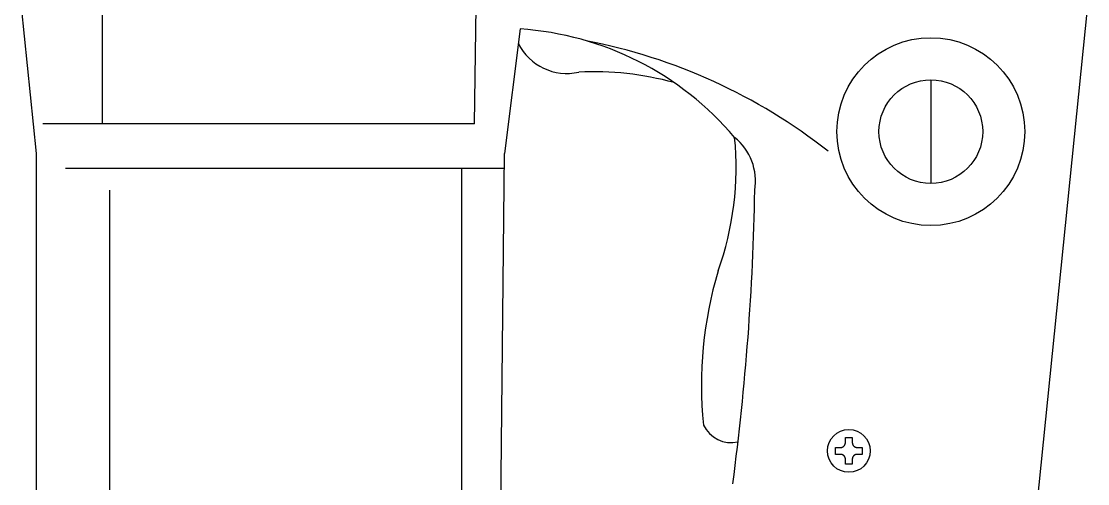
# Model space of a CAD drawing. Header units: millimetres. Extents: x -2880 to 3894, y -2977 to 4857.
# Drawn here: x 77.2 to 222.6, y -1896.4 to -1833.3 of the extents above; entities that cross this region are included whole.
import ezdxf

# ---------------------------------------------------------------- set-up
doc = ezdxf.new("R2010")
doc.units = ezdxf.units.MM
doc.header["$MEASUREMENT"] = 0
doc.layers.add('_4-0_', color=7, linetype='Continuous')

msp = doc.modelspace()

# ---------------------------------------------------------------- linework, layer by layer
at = {"layer": '_4-0_', "color": 2, "linetype": 'Continuous'}
for p, q in [((77.216, -1831.355), (79.217, -1851.355)), ((88.217, -1831.355), (88.217, -1847.355)), ((138.989, -1847.274), (139.216, -1831.355)), ((211.217, -1943.355), (222.598, -1831.162)), ((145.217, -1834.355), (143.07, -1851.355)), ((201.216, -1841.284), (201.216, -1848.355)), ((138.989, -1847.274), (80.136, -1847.274)), ((201.216, -1848.355), (201.216, -1855.426)), ((79.217, -1851.355), (79.217, -1944.497)), ((142.217, -1939.355), (143.07, -1851.355)), ((83.217, -1853.355), (143.051, -1853.355)), ((137.217, -1853.355), (137.217, -1937.355)), ((89.217, -1856.355), (89.217, -1943.355)), ((188.979, -1891.419), (188.995, -1891.416)), ((188.995, -1891.416), (189.012, -1891.414)), ((189.012, -1891.414), (189.028, -1891.411)), ((189.028, -1891.411), (189.044, -1891.407)), ((189.044, -1891.407), (189.061, -1891.403)), ((189.061, -1891.403), (189.077, -1891.399)), ((189.077, -1891.399), (189.093, -1891.395)), ((189.093, -1891.395), (189.109, -1891.389)), ((189.109, -1891.389), (189.124, -1891.384)), ((189.124, -1891.384), (189.14, -1891.378)), ((189.14, -1891.378), (189.155, -1891.372)), ((189.155, -1891.372), (189.171, -1891.365)), ((189.171, -1891.365), (189.186, -1891.359)), ((189.186, -1891.359), (189.201, -1891.351)), ((189.201, -1891.351), (189.216, -1891.344)), ((189.216, -1891.344), (189.23, -1891.336)), ((189.23, -1891.336), (189.245, -1891.327)), ((189.245, -1891.327), (189.259, -1891.318)), ((189.259, -1891.318), (189.273, -1891.309)), ((189.273, -1891.309), (189.287, -1891.3)), ((189.287, -1891.3), (189.3, -1891.29)), ((189.3, -1891.29), (189.313, -1891.28)), ((189.313, -1891.28), (189.326, -1891.27)), ((189.326, -1891.27), (189.339, -1891.259)), ((189.339, -1891.259), (189.352, -1891.248)), ((189.352, -1891.248), (189.364, -1891.236)), ((189.364, -1891.236), (189.376, -1891.225)), ((189.376, -1891.225), (189.387, -1891.213)), ((189.387, -1891.213), (189.399, -1891.201)), ((189.399, -1891.201), (189.41, -1891.188)), ((189.41, -1891.188), (189.42, -1891.175)), ((189.42, -1891.175), (189.431, -1891.162)), ((189.431, -1891.162), (189.441, -1891.149)), ((189.441, -1891.149), (189.451, -1891.136)), ((189.451, -1891.136), (189.46, -1891.122)), ((189.46, -1891.122), (189.469, -1891.108)), ((189.469, -1891.108), (189.478, -1891.094)), ((189.478, -1891.094), (189.486, -1891.079)), ((189.486, -1891.079), (189.494, -1891.065)), ((189.494, -1891.065), (189.502, -1891.05)), ((189.502, -1891.05), (189.509, -1891.035)), ((189.509, -1891.035), (189.516, -1891.02)), ((189.516, -1891.02), (189.523, -1891.004)), ((189.523, -1891.004), (189.529, -1890.989)), ((189.529, -1890.989), (189.535, -1890.973)), ((189.535, -1890.973), (189.54, -1890.958)), ((189.54, -1890.958), (189.545, -1890.942)), ((189.545, -1890.942), (189.55, -1890.926)), ((189.55, -1890.926), (189.554, -1890.91)), ((189.554, -1890.91), (189.558, -1890.893)), ((189.558, -1890.893), (189.561, -1890.877)), ((189.561, -1890.877), (189.565, -1890.861)), ((189.565, -1890.861), (189.567, -1890.844)), ((189.567, -1890.844), (189.569, -1890.828)), ((189.569, -1890.828), (189.571, -1890.811)), ((189.571, -1890.811), (189.573, -1890.795)), ((189.573, -1890.795), (189.574, -1890.778)), ((189.574, -1890.066), (190.506, -1890.066)), ((189.574, -1890.745), (189.574, -1890.066)), ((189.574, -1890.761), (189.574, -1890.745)), ((189.574, -1890.778), (189.574, -1890.761)), ((190.506, -1890.066), (190.506, -1890.745)), ((190.506, -1890.745), (190.506, -1890.761)), ((190.506, -1890.761), (190.507, -1890.778)), ((190.507, -1890.778), (190.508, -1890.795)), ((190.508, -1890.795), (190.509, -1890.811)), ((190.509, -1890.811), (190.511, -1890.828)), ((190.511, -1890.828), (190.513, -1890.844)), ((190.513, -1890.844), (190.516, -1890.861)), ((190.516, -1890.861), (190.519, -1890.877)), ((190.519, -1890.877), (190.522, -1890.893)), ((190.522, -1890.893), (190.526, -1890.91)), ((190.526, -1890.91), (190.53, -1890.926)), ((190.53, -1890.926), (190.535, -1890.942)), ((190.535, -1890.942), (190.54, -1890.958)), ((190.54, -1890.958), (190.545, -1890.973)), ((190.545, -1890.973), (190.551, -1890.989)), ((190.551, -1890.989), (190.557, -1891.004)), ((190.557, -1891.004), (190.564, -1891.02)), ((190.564, -1891.02), (190.571, -1891.035)), ((190.571, -1891.035), (190.578, -1891.05)), ((190.578, -1891.05), (190.586, -1891.065)), ((190.586, -1891.065), (190.594, -1891.079)), ((190.594, -1891.079), (190.602, -1891.094)), ((190.602, -1891.094), (190.611, -1891.108)), ((190.611, -1891.108), (190.62, -1891.122)), ((190.62, -1891.122), (190.63, -1891.136)), ((190.63, -1891.136), (190.639, -1891.149)), ((190.639, -1891.149), (190.649, -1891.162)), ((190.649, -1891.162), (190.66, -1891.175)), ((190.66, -1891.175), (190.67, -1891.188)), ((190.67, -1891.188), (190.681, -1891.201)), ((190.681, -1891.201), (190.693, -1891.213)), ((190.693, -1891.213), (190.705, -1891.225)), ((190.705, -1891.225), (190.716, -1891.236)), ((190.716, -1891.236), (190.729, -1891.248)), ((190.729, -1891.248), (190.741, -1891.259)), ((190.741, -1891.259), (190.754, -1891.27)), ((190.754, -1891.27), (190.767, -1891.28)), ((190.767, -1891.28), (190.78, -1891.29)), ((190.78, -1891.29), (190.794, -1891.3)), ((190.794, -1891.3), (190.807, -1891.309)), ((190.807, -1891.309), (190.821, -1891.318)), ((190.821, -1891.318), (190.836, -1891.327)), ((190.836, -1891.327), (190.85, -1891.336)), ((190.85, -1891.336), (190.865, -1891.344)), ((190.865, -1891.344), (190.879, -1891.351)), ((190.879, -1891.351), (190.894, -1891.359)), ((190.894, -1891.359), (190.91, -1891.365)), ((190.91, -1891.365), (190.925, -1891.372)), ((190.925, -1891.372), (190.94, -1891.378)), ((190.94, -1891.378), (190.956, -1891.384)), ((190.956, -1891.384), (190.972, -1891.389)), ((190.972, -1891.389), (190.988, -1891.395)), ((190.988, -1891.395), (191.004, -1891.399)), ((191.004, -1891.399), (191.02, -1891.403)), ((191.02, -1891.403), (191.036, -1891.407)), ((191.036, -1891.407), (191.052, -1891.411)), ((191.052, -1891.411), (191.069, -1891.414)), ((191.069, -1891.414), (191.085, -1891.416)), ((191.085, -1891.416), (191.102, -1891.419)), ((188.216, -1892.355), (188.216, -1891.424)), ((188.216, -1891.424), (188.895, -1891.424)), ((188.895, -1892.355), (188.216, -1892.355)), ((188.895, -1891.424), (188.912, -1891.423)), ((188.912, -1892.355), (188.895, -1892.355)), ((188.912, -1891.423), (188.929, -1891.423)), ((188.929, -1892.356), (188.912, -1892.355)), ((188.929, -1891.423), (188.945, -1891.422)), ((188.945, -1892.357), (188.929, -1892.356)), ((188.945, -1891.422), (188.962, -1891.421)), ((188.962, -1892.358), (188.945, -1892.357)), ((188.962, -1891.421), (188.979, -1891.419)), ((188.979, -1892.36), (188.962, -1892.358)), ((188.995, -1892.362), (188.979, -1892.36)), ((189.012, -1892.365), (188.995, -1892.362)), ((189.028, -1892.368), (189.012, -1892.365)), ((189.044, -1892.371), (189.028, -1892.368)), ((189.061, -1892.375), (189.044, -1892.371)), ((189.077, -1892.379), (189.061, -1892.375)), ((189.093, -1892.384), (189.077, -1892.379)), ((189.109, -1892.389), (189.093, -1892.384)), ((189.124, -1892.395), (189.109, -1892.389)), ((189.14, -1892.401), (189.124, -1892.395)), ((189.155, -1892.407), (189.14, -1892.401)), ((189.171, -1892.413), (189.155, -1892.407)), ((189.186, -1892.42), (189.171, -1892.413)), ((189.201, -1892.427), (189.186, -1892.42)), ((189.216, -1892.435), (189.201, -1892.427)), ((189.23, -1892.443), (189.216, -1892.435)), ((189.245, -1892.452), (189.23, -1892.443)), ((189.259, -1892.46), (189.245, -1892.452)), ((189.273, -1892.469), (189.259, -1892.46)), ((189.287, -1892.479), (189.273, -1892.469)), ((189.3, -1892.489), (189.287, -1892.479)), ((189.313, -1892.499), (189.3, -1892.489)), ((189.326, -1892.509), (189.313, -1892.499)), ((189.339, -1892.52), (189.326, -1892.509)), ((189.352, -1892.531), (189.339, -1892.52)), ((189.364, -1892.542), (189.352, -1892.531)), ((189.376, -1892.554), (189.364, -1892.542)), ((189.387, -1892.566), (189.376, -1892.554)), ((189.399, -1892.578), (189.387, -1892.566)), ((189.41, -1892.591), (189.399, -1892.578)), ((189.42, -1892.603), (189.41, -1892.591)), ((189.431, -1892.616), (189.42, -1892.603)), ((189.441, -1892.63), (189.431, -1892.616)), ((189.451, -1892.643), (189.441, -1892.63)), ((189.46, -1892.657), (189.451, -1892.643)), ((189.469, -1892.671), (189.46, -1892.657)), ((189.478, -1892.685), (189.469, -1892.671)), ((189.486, -1892.699), (189.478, -1892.685)), ((189.494, -1892.714), (189.486, -1892.699)), ((189.502, -1892.729), (189.494, -1892.714)), ((189.509, -1892.744), (189.502, -1892.729)), ((189.516, -1892.759), (189.509, -1892.744)), ((189.523, -1892.774), (189.516, -1892.759)), ((189.529, -1892.79), (189.523, -1892.774)), ((189.535, -1892.805), (189.529, -1892.79)), ((189.54, -1892.821), (189.535, -1892.805)), ((189.545, -1892.837), (189.54, -1892.821)), ((189.55, -1892.853), (189.545, -1892.837)), ((189.554, -1892.869), (189.55, -1892.853)), ((189.558, -1892.885), (189.554, -1892.869)), ((190.526, -1892.869), (190.522, -1892.885)), ((190.53, -1892.853), (190.526, -1892.869)), ((190.535, -1892.837), (190.53, -1892.853)), ((190.54, -1892.821), (190.535, -1892.837)), ((190.545, -1892.805), (190.54, -1892.821)), ((190.551, -1892.79), (190.545, -1892.805)), ((190.557, -1892.774), (190.551, -1892.79)), ((190.564, -1892.759), (190.557, -1892.774)), ((190.571, -1892.744), (190.564, -1892.759)), ((190.578, -1892.729), (190.571, -1892.744)), ((190.586, -1892.714), (190.578, -1892.729)), ((190.594, -1892.699), (190.586, -1892.714)), ((190.602, -1892.685), (190.594, -1892.699)), ((190.611, -1892.671), (190.602, -1892.685)), ((190.62, -1892.657), (190.611, -1892.671)), ((190.63, -1892.643), (190.62, -1892.657)), ((190.639, -1892.63), (190.63, -1892.643)), ((190.649, -1892.616), (190.639, -1892.63)), ((190.66, -1892.603), (190.649, -1892.616)), ((190.67, -1892.591), (190.66, -1892.603)), ((190.681, -1892.578), (190.67, -1892.591)), ((190.693, -1892.566), (190.681, -1892.578)), ((190.705, -1892.554), (190.693, -1892.566)), ((190.716, -1892.542), (190.705, -1892.554)), ((190.729, -1892.531), (190.716, -1892.542)), ((190.741, -1892.52), (190.729, -1892.531)), ((190.754, -1892.509), (190.741, -1892.52)), ((190.767, -1892.499), (190.754, -1892.509)), ((190.78, -1892.489), (190.767, -1892.499)), ((190.794, -1892.479), (190.78, -1892.489)), ((190.807, -1892.469), (190.794, -1892.479)), ((190.821, -1892.46), (190.807, -1892.469)), ((190.836, -1892.452), (190.821, -1892.46)), ((190.85, -1892.443), (190.836, -1892.452)), ((190.865, -1892.435), (190.85, -1892.443)), ((190.879, -1892.427), (190.865, -1892.435)), ((190.894, -1892.42), (190.879, -1892.427)), ((190.91, -1892.413), (190.894, -1892.42)), ((190.925, -1892.407), (190.91, -1892.413)), ((190.94, -1892.401), (190.925, -1892.407)), ((190.956, -1892.395), (190.94, -1892.401)), ((190.972, -1892.389), (190.956, -1892.395)), ((190.988, -1892.384), (190.972, -1892.389)), ((191.004, -1892.379), (190.988, -1892.384)), ((191.02, -1892.375), (191.004, -1892.379)), ((191.036, -1892.371), (191.02, -1892.375)), ((191.052, -1892.368), (191.036, -1892.371)), ((191.069, -1892.365), (191.052, -1892.368)), ((191.085, -1892.362), (191.069, -1892.365)), ((191.102, -1892.36), (191.085, -1892.362)), ((191.102, -1891.419), (191.118, -1891.421)), ((191.118, -1892.358), (191.102, -1892.36)), ((191.118, -1891.421), (191.135, -1891.422)), ((191.135, -1892.357), (191.118, -1892.358)), ((191.135, -1891.422), (191.151, -1891.423)), ((191.151, -1892.356), (191.135, -1892.357)), ((191.151, -1891.423), (191.168, -1891.423)), ((191.168, -1892.355), (191.151, -1892.356)), ((191.168, -1891.423), (191.185, -1891.424)), ((191.185, -1892.355), (191.168, -1892.355)), ((191.185, -1891.424), (191.864, -1891.424)), ((191.864, -1892.355), (191.185, -1892.355)), ((191.864, -1891.424), (191.864, -1892.355)), ((189.561, -1892.902), (189.558, -1892.885)), ((189.565, -1892.918), (189.561, -1892.902)), ((189.567, -1892.934), (189.565, -1892.918)), ((189.569, -1892.951), (189.567, -1892.934)), ((189.571, -1892.968), (189.569, -1892.951)), ((189.573, -1892.984), (189.571, -1892.968)), ((189.574, -1893.001), (189.573, -1892.984)), ((189.574, -1893.017), (189.574, -1893.001)), ((189.574, -1893.034), (189.574, -1893.017)), ((189.574, -1893.713), (189.574, -1893.034)), ((190.506, -1893.713), (189.574, -1893.713)), ((190.507, -1893.001), (190.506, -1893.018)), ((190.506, -1893.018), (190.506, -1893.034)), ((190.506, -1893.034), (190.506, -1893.713)), ((190.508, -1892.984), (190.507, -1893.001)), ((190.509, -1892.968), (190.508, -1892.984)), ((190.511, -1892.951), (190.509, -1892.968)), ((190.513, -1892.934), (190.511, -1892.951)), ((190.516, -1892.918), (190.513, -1892.934)), ((190.519, -1892.902), (190.516, -1892.918)), ((190.522, -1892.885), (190.519, -1892.902))]:
    msp.add_line(p, q, dxfattribs=at)
for centre, radius in [((201.216, -1848.355), 12.806), ((201.216, -1848.355), 7.071), ((190.04, -1891.889), 2.918)]:
    msp.add_circle(centre, radius, dxfattribs=at)
for centre, radius, start, end in [((142.388, -1876.277), 42.017, 40.22626, 86.14056), ((139.674, -1911.441), 76.871, 51.7957, 79.09537), ((151.593, -1832.978), 7.44, 206.99335, 282.60121), ((155.217, -1881.841), 41.65, 74.68616, 92.75235), ((132.904, -1853.248), 41.766, 340.26019, 5.64256), ((169.596, -1855.128), 7.719, 350.8555, 50.85553), ((-172.979, -1850.203), 350.25, 352.42815, 358.99353), ((223.717, -1882.855), 53.782, 163.24973, 185.8696), ((174.033, -1886.539), 4.227, 205.4523, 282.18288)]:
    msp.add_arc(centre, radius, start, end, dxfattribs=at)

doc.saveas('drawing.dxf')
